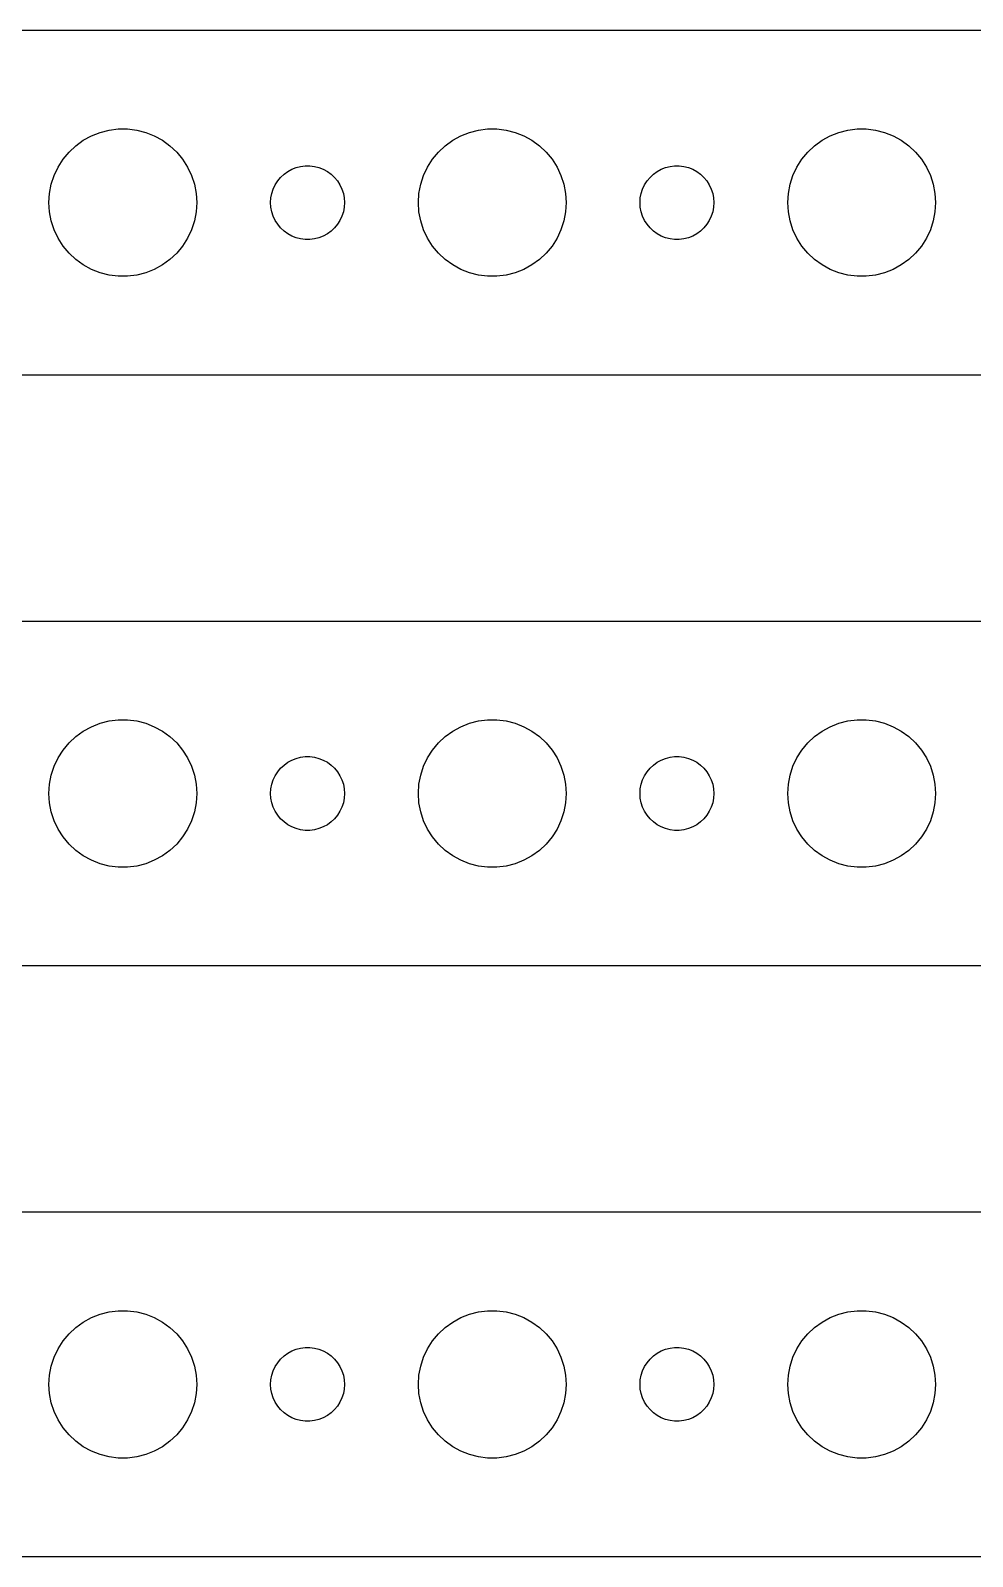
# Model space of a CAD drawing. Header units: metres. Extents: x -150 to 150, y 41 to 103.
# Drawn here: x 33.8 to 72, y 41 to 103 of the extents above; entities that cross this region are included whole.
import ezdxf

# ---------------------------------------------------------------- set-up
doc = ezdxf.new("R2010")
doc.units = ezdxf.units.M

msp = doc.modelspace()

# ---------------------------------------------------------------- linework, layer by layer
for p, q in [((144.814, 102.99), (-144.814, 102.99)), ((35.8925, 98.533), (36.2227, 98.7145)), ((36.2227, 98.7145), (36.5729, 98.8532)), ((36.5729, 98.8532), (36.9379, 98.9469)), ((36.9379, 98.9469), (37.3116, 98.9941)), ((37.3116, 98.9941), (37.6884, 98.9941)), ((37.6884, 98.9941), (38.0621, 98.9469)), ((38.0621, 98.9469), (38.427, 98.8532)), ((38.427, 98.8532), (38.7773, 98.7145)), ((38.7773, 98.7145), (39.1075, 98.533)), ((50.8925, 98.533), (51.2227, 98.7145)), ((51.2227, 98.7145), (51.5729, 98.8532)), ((51.5729, 98.8532), (51.9379, 98.9469)), ((51.9379, 98.9469), (52.3116, 98.9941)), ((52.3116, 98.9941), (52.6884, 98.9941)), ((52.6884, 98.9941), (53.0621, 98.9469)), ((53.0621, 98.9469), (53.427, 98.8532)), ((53.427, 98.8532), (53.7773, 98.7145)), ((53.7773, 98.7145), (54.1075, 98.533)), ((65.8925, 98.533), (66.2227, 98.7145)), ((66.2227, 98.7145), (66.573, 98.8532)), ((66.573, 98.8532), (66.9379, 98.9469)), ((66.9379, 98.9469), (67.3116, 98.9941)), ((67.3116, 98.9941), (67.6884, 98.9941)), ((67.6884, 98.9941), (68.0621, 98.9469)), ((68.0621, 98.9469), (68.427, 98.8532)), ((68.427, 98.8532), (68.7773, 98.7145)), ((68.7773, 98.7145), (69.1075, 98.533)), ((35.0729, 97.7634), (35.3131, 98.0536)), ((35.3131, 98.0536), (35.5877, 98.3115)), ((35.5877, 98.3115), (35.8925, 98.533)), ((39.1075, 98.533), (39.4123, 98.3115)), ((39.4123, 98.3115), (39.6869, 98.0536)), ((39.6869, 98.0536), (39.927, 97.7634)), ((50.0729, 97.7634), (50.3131, 98.0536)), ((50.3131, 98.0536), (50.5877, 98.3115)), ((50.5877, 98.3115), (50.8925, 98.533)), ((54.1075, 98.533), (54.4123, 98.3115)), ((54.4123, 98.3115), (54.6869, 98.0536)), ((54.6869, 98.0536), (54.927, 97.7634)), ((65.073, 97.7634), (65.3131, 98.0536)), ((65.3131, 98.0536), (65.5877, 98.3115)), ((65.5877, 98.3115), (65.8925, 98.533)), ((69.1075, 98.533), (69.4123, 98.3115)), ((69.4123, 98.3115), (69.6869, 98.0536)), ((69.6869, 98.0536), (69.927, 97.7634)), ((34.7107, 97.1044), (34.8711, 97.4453)), ((34.8711, 97.4453), (35.0729, 97.7634)), ((39.927, 97.7634), (40.1289, 97.4453)), ((40.1289, 97.4453), (40.2893, 97.1044)), ((44.1963, 97.2665), (44.3613, 97.3572)), ((44.3613, 97.3572), (44.5365, 97.4266)), ((44.5365, 97.4266), (44.7189, 97.4734)), ((44.7189, 97.4734), (44.9058, 97.497)), ((44.9058, 97.497), (45.0942, 97.497)), ((45.0942, 97.497), (45.2811, 97.4734)), ((45.2811, 97.4734), (45.4635, 97.4266)), ((45.4635, 97.4266), (45.6387, 97.3572)), ((45.6387, 97.3572), (45.8037, 97.2665)), ((49.7107, 97.1044), (49.8711, 97.4453)), ((49.8711, 97.4453), (50.0729, 97.7634)), ((54.927, 97.7634), (55.1289, 97.4453)), ((55.1289, 97.4453), (55.2893, 97.1044)), ((59.1963, 97.2665), (59.3613, 97.3572)), ((59.3613, 97.3572), (59.5365, 97.4266)), ((59.5365, 97.4266), (59.7189, 97.4734)), ((59.7189, 97.4734), (59.9058, 97.497)), ((59.9058, 97.497), (60.0942, 97.497)), ((60.0942, 97.497), (60.2811, 97.4734)), ((60.2811, 97.4734), (60.4635, 97.4266)), ((60.4635, 97.4266), (60.6387, 97.3572)), ((60.6387, 97.3572), (60.8037, 97.2665)), ((64.7107, 97.1044), (64.8711, 97.4453)), ((64.8711, 97.4453), (65.073, 97.7634)), ((69.927, 97.7634), (70.1289, 97.4453)), ((70.1289, 97.4453), (70.2893, 97.1044)), ((34.5237, 96.376), (34.5942, 96.7461)), ((34.5942, 96.7461), (34.7107, 97.1044)), ((40.2893, 97.1044), (40.4057, 96.7461)), ((40.4057, 96.7461), (40.4763, 96.376)), ((43.6053, 96.5522), (43.6855, 96.7226)), ((43.6855, 96.7226), (43.7865, 96.8817)), ((43.7865, 96.8817), (43.9065, 97.0268)), ((43.9065, 97.0268), (44.0439, 97.1558)), ((44.0439, 97.1558), (44.1963, 97.2665)), ((45.8037, 97.2665), (45.9561, 97.1558)), ((45.9561, 97.1558), (46.0934, 97.0268)), ((46.0934, 97.0268), (46.2135, 96.8817)), ((46.2135, 96.8817), (46.3145, 96.7226)), ((46.3145, 96.7226), (46.3947, 96.5522)), ((49.5237, 96.376), (49.5942, 96.7461)), ((49.5942, 96.7461), (49.7107, 97.1044)), ((55.2893, 97.1044), (55.4057, 96.7461)), ((55.4057, 96.7461), (55.4763, 96.376)), ((58.6053, 96.5522), (58.6855, 96.7226)), ((58.6855, 96.7226), (58.7865, 96.8817)), ((58.7865, 96.8817), (58.9065, 97.0268)), ((58.9065, 97.0268), (59.0439, 97.1558)), ((59.0439, 97.1558), (59.1963, 97.2665)), ((60.8037, 97.2665), (60.9561, 97.1558)), ((60.9561, 97.1558), (61.0934, 97.0268)), ((61.0934, 97.0268), (61.2135, 96.8817)), ((61.2135, 96.8817), (61.3145, 96.7226)), ((61.3145, 96.7226), (61.3947, 96.5522)), ((64.5237, 96.376), (64.5943, 96.7461)), ((64.5943, 96.7461), (64.7107, 97.1044)), ((70.2893, 97.1044), (70.4057, 96.7461)), ((70.4057, 96.7461), (70.4763, 96.376)), ((34.5, 96), (34.5237, 96.376)), ((40.4763, 96.376), (40.5, 96)), ((43.5, 96), (43.5118, 96.188)), ((43.5118, 96.188), (43.5471, 96.373)), ((43.5471, 96.373), (43.6053, 96.5522)), ((46.3947, 96.5522), (46.4529, 96.373)), ((46.4529, 96.373), (46.4882, 96.188)), ((46.4882, 96.188), (46.5, 96)), ((49.5, 96), (49.5237, 96.376)), ((55.4763, 96.376), (55.5, 96)), ((58.5, 96), (58.5118, 96.188)), ((58.5118, 96.188), (58.5471, 96.373)), ((58.5471, 96.373), (58.6053, 96.5522)), ((61.3947, 96.5522), (61.4529, 96.373)), ((61.4529, 96.373), (61.4882, 96.188)), ((61.4882, 96.188), (61.5, 96)), ((64.5, 96), (64.5237, 96.376)), ((70.4763, 96.376), (70.5, 96)), ((34.5237, 95.624), (34.5, 96)), ((34.5942, 95.2539), (34.5237, 95.624)), ((40.4763, 95.624), (40.4057, 95.2539)), ((40.5, 96), (40.4763, 95.624)), ((43.5118, 95.812), (43.5, 96)), ((43.5471, 95.627), (43.5118, 95.812)), ((43.6053, 95.4478), (43.5471, 95.627)), ((46.4529, 95.627), (46.3947, 95.4478)), ((46.4882, 95.812), (46.4529, 95.627)), ((46.5, 96), (46.4882, 95.812)), ((49.5237, 95.624), (49.5, 96)), ((49.5942, 95.2539), (49.5237, 95.624)), ((55.4763, 95.624), (55.4057, 95.2539)), ((55.5, 96), (55.4763, 95.624)), ((58.5118, 95.812), (58.5, 96)), ((58.5471, 95.627), (58.5118, 95.812)), ((58.6053, 95.4478), (58.5471, 95.627)), ((61.4529, 95.627), (61.3947, 95.4478)), ((61.4882, 95.812), (61.4529, 95.627)), ((61.5, 96), (61.4882, 95.812)), ((64.5237, 95.624), (64.5, 96)), ((64.5943, 95.2539), (64.5237, 95.624)), ((70.4763, 95.624), (70.4057, 95.2539)), ((70.5, 96), (70.4763, 95.624)), ((34.7107, 94.8956), (34.5942, 95.2539)), ((34.8711, 94.5547), (34.7107, 94.8956)), ((40.2893, 94.8956), (40.1289, 94.5547)), ((40.4057, 95.2539), (40.2893, 94.8956)), ((43.6855, 95.2774), (43.6053, 95.4478)), ((43.7865, 95.1183), (43.6855, 95.2774)), ((43.9065, 94.9732), (43.7865, 95.1183)), ((44.0439, 94.8442), (43.9065, 94.9732)), ((44.1963, 94.7335), (44.0439, 94.8442)), ((45.9561, 94.8442), (45.8037, 94.7335)), ((46.0934, 94.9732), (45.9561, 94.8442)), ((46.2135, 95.1183), (46.0934, 94.9732)), ((46.3145, 95.2774), (46.2135, 95.1183)), ((46.3947, 95.4478), (46.3145, 95.2774)), ((49.7107, 94.8956), (49.5942, 95.2539)), ((49.8711, 94.5547), (49.7107, 94.8956)), ((55.2893, 94.8956), (55.1289, 94.5547)), ((55.4057, 95.2539), (55.2893, 94.8956)), ((58.6855, 95.2774), (58.6053, 95.4478)), ((58.7865, 95.1183), (58.6855, 95.2774)), ((58.9065, 94.9732), (58.7865, 95.1183)), ((59.0439, 94.8442), (58.9065, 94.9732)), ((59.1963, 94.7335), (59.0439, 94.8442)), ((60.9561, 94.8442), (60.8037, 94.7335)), ((61.0934, 94.9732), (60.9561, 94.8442)), ((61.2135, 95.1183), (61.0934, 94.9732)), ((61.3145, 95.2774), (61.2135, 95.1183)), ((61.3947, 95.4478), (61.3145, 95.2774)), ((64.7107, 94.8956), (64.5943, 95.2539)), ((64.8711, 94.5547), (64.7107, 94.8956)), ((70.2893, 94.8956), (70.1289, 94.5547)), ((70.4057, 95.2539), (70.2893, 94.8956)), ((35.0729, 94.2366), (34.8711, 94.5547)), ((35.3131, 93.9464), (35.0729, 94.2366)), ((39.927, 94.2366), (39.6869, 93.9464)), ((40.1289, 94.5547), (39.927, 94.2366)), ((44.3613, 94.6428), (44.1963, 94.7335)), ((44.5365, 94.5734), (44.3613, 94.6428)), ((44.7189, 94.5266), (44.5365, 94.5734)), ((44.9058, 94.503), (44.7189, 94.5266)), ((45.0942, 94.503), (44.9058, 94.503)), ((45.2811, 94.5266), (45.0942, 94.503)), ((45.4635, 94.5734), (45.2811, 94.5266)), ((45.6387, 94.6428), (45.4635, 94.5734)), ((45.8037, 94.7335), (45.6387, 94.6428)), ((50.0729, 94.2366), (49.8711, 94.5547)), ((50.3131, 93.9464), (50.0729, 94.2366)), ((54.927, 94.2366), (54.6869, 93.9464)), ((55.1289, 94.5547), (54.927, 94.2366)), ((59.3613, 94.6428), (59.1963, 94.7335)), ((59.5365, 94.5734), (59.3613, 94.6428)), ((59.7189, 94.5266), (59.5365, 94.5734)), ((59.9058, 94.503), (59.7189, 94.5266)), ((60.0942, 94.503), (59.9058, 94.503)), ((60.2811, 94.5266), (60.0942, 94.503)), ((60.4635, 94.5734), (60.2811, 94.5266)), ((60.6387, 94.6428), (60.4635, 94.5734)), ((60.8037, 94.7335), (60.6387, 94.6428)), ((65.073, 94.2366), (64.8711, 94.5547)), ((65.3131, 93.9464), (65.073, 94.2366)), ((69.927, 94.2366), (69.6869, 93.9464)), ((70.1289, 94.5547), (69.927, 94.2366)), ((35.5877, 93.6885), (35.3131, 93.9464)), ((35.8925, 93.467), (35.5877, 93.6885)), ((39.4123, 93.6885), (39.1075, 93.467)), ((39.6869, 93.9464), (39.4123, 93.6885)), ((50.5877, 93.6885), (50.3131, 93.9464)), ((50.8925, 93.467), (50.5877, 93.6885)), ((54.4123, 93.6885), (54.1075, 93.467)), ((54.6869, 93.9464), (54.4123, 93.6885)), ((65.5877, 93.6885), (65.3131, 93.9464)), ((65.8925, 93.467), (65.5877, 93.6885)), ((69.4123, 93.6885), (69.1075, 93.467)), ((69.6869, 93.9464), (69.4123, 93.6885)), ((36.2227, 93.2855), (35.8925, 93.467)), ((36.5729, 93.1468), (36.2227, 93.2855)), ((36.9379, 93.0531), (36.5729, 93.1468)), ((37.3116, 93.0059), (36.9379, 93.0531)), ((37.6884, 93.0059), (37.3116, 93.0059)), ((38.0621, 93.0531), (37.6884, 93.0059)), ((38.427, 93.1468), (38.0621, 93.0531)), ((38.7773, 93.2855), (38.427, 93.1468)), ((39.1075, 93.467), (38.7773, 93.2855)), ((51.2227, 93.2855), (50.8925, 93.467)), ((51.5729, 93.1468), (51.2227, 93.2855)), ((51.9379, 93.0531), (51.5729, 93.1468)), ((52.3116, 93.0059), (51.9379, 93.0531)), ((52.6884, 93.0059), (52.3116, 93.0059)), ((53.0621, 93.0531), (52.6884, 93.0059)), ((53.427, 93.1468), (53.0621, 93.0531)), ((53.7773, 93.2855), (53.427, 93.1468)), ((54.1075, 93.467), (53.7773, 93.2855)), ((66.2227, 93.2855), (65.8925, 93.467)), ((66.573, 93.1468), (66.2227, 93.2855)), ((66.9379, 93.0531), (66.573, 93.1468)), ((67.3116, 93.0059), (66.9379, 93.0531)), ((67.6884, 93.0059), (67.3116, 93.0059)), ((68.0621, 93.0531), (67.6884, 93.0059)), ((68.427, 93.1468), (68.0621, 93.0531)), ((68.7773, 93.2855), (68.427, 93.1468)), ((69.1075, 93.467), (68.7773, 93.2855)), ((-144.814, 89.0099), (144.814, 89.0099)), ((144.814, 78.9901), (-144.814, 78.9901)), ((35.5877, 74.3115), (35.8925, 74.533)), ((35.8925, 74.533), (36.2227, 74.7145)), ((36.2227, 74.7145), (36.5729, 74.8532)), ((36.5729, 74.8532), (36.9379, 74.9469)), ((36.9379, 74.9469), (37.3116, 74.9941)), ((37.3116, 74.9941), (37.6884, 74.9941)), ((37.6884, 74.9941), (38.0621, 74.9469)), ((38.0621, 74.9469), (38.427, 74.8532)), ((38.427, 74.8532), (38.7773, 74.7145)), ((38.7773, 74.7145), (39.1075, 74.533)), ((39.1075, 74.533), (39.4123, 74.3115)), ((50.5877, 74.3115), (50.8925, 74.533)), ((50.8925, 74.533), (51.2227, 74.7145)), ((51.2227, 74.7145), (51.5729, 74.8532)), ((51.5729, 74.8532), (51.9379, 74.9469)), ((51.9379, 74.9469), (52.3116, 74.9941)), ((52.3116, 74.9941), (52.6884, 74.9941)), ((52.6884, 74.9941), (53.0621, 74.9469)), ((53.0621, 74.9469), (53.427, 74.8532)), ((53.427, 74.8532), (53.7773, 74.7145)), ((53.7773, 74.7145), (54.1075, 74.533)), ((54.1075, 74.533), (54.4123, 74.3115)), ((65.5877, 74.3115), (65.8925, 74.533)), ((65.8925, 74.533), (66.2227, 74.7145)), ((66.2227, 74.7145), (66.573, 74.8532)), ((66.573, 74.8532), (66.9379, 74.9469)), ((66.9379, 74.9469), (67.3116, 74.9941)), ((67.3116, 74.9941), (67.6884, 74.9941)), ((67.6884, 74.9941), (68.0621, 74.9469)), ((68.0621, 74.9469), (68.427, 74.8532)), ((68.427, 74.8532), (68.7773, 74.7145)), ((68.7773, 74.7145), (69.1075, 74.533)), ((69.1075, 74.533), (69.4123, 74.3115)), ((34.8711, 73.4453), (35.0729, 73.7634)), ((35.0729, 73.7634), (35.3131, 74.0536)), ((35.3131, 74.0536), (35.5877, 74.3115)), ((39.4123, 74.3115), (39.6869, 74.0536)), ((39.6869, 74.0536), (39.927, 73.7634)), ((39.927, 73.7634), (40.1289, 73.4453)), ((49.8711, 73.4453), (50.0729, 73.7634)), ((50.0729, 73.7634), (50.3131, 74.0536)), ((50.3131, 74.0536), (50.5877, 74.3115)), ((54.4123, 74.3115), (54.6869, 74.0536)), ((54.6869, 74.0536), (54.927, 73.7634)), ((54.927, 73.7634), (55.1289, 73.4453)), ((64.8711, 73.4453), (65.073, 73.7634)), ((65.073, 73.7634), (65.3131, 74.0536)), ((65.3131, 74.0536), (65.5877, 74.3115)), ((69.4123, 74.3115), (69.6869, 74.0536)), ((69.6869, 74.0536), (69.927, 73.7634)), ((69.927, 73.7634), (70.1289, 73.4453)), ((34.7107, 73.1044), (34.8711, 73.4453)), ((40.1289, 73.4453), (40.2893, 73.1044)), ((43.9065, 73.0268), (44.0439, 73.1558)), ((44.0439, 73.1558), (44.1963, 73.2665)), ((44.1963, 73.2665), (44.3613, 73.3572)), ((44.3613, 73.3572), (44.5365, 73.4266)), ((44.5365, 73.4266), (44.7189, 73.4734)), ((44.7189, 73.4734), (44.9058, 73.497)), ((44.9058, 73.497), (45.0942, 73.497)), ((45.0942, 73.497), (45.2811, 73.4734)), ((45.2811, 73.4734), (45.4635, 73.4266)), ((45.4635, 73.4266), (45.6387, 73.3572)), ((45.6387, 73.3572), (45.8037, 73.2665)), ((45.8037, 73.2665), (45.9561, 73.1558)), ((45.9561, 73.1558), (46.0934, 73.0268)), ((49.7107, 73.1044), (49.8711, 73.4453)), ((55.1289, 73.4453), (55.2893, 73.1044)), ((58.9065, 73.0268), (59.0439, 73.1558)), ((59.0439, 73.1558), (59.1963, 73.2665)), ((59.1963, 73.2665), (59.3613, 73.3572)), ((59.3613, 73.3572), (59.5365, 73.4266)), ((59.5365, 73.4266), (59.7189, 73.4734)), ((59.7189, 73.4734), (59.9058, 73.497)), ((59.9058, 73.497), (60.0942, 73.497)), ((60.0942, 73.497), (60.2811, 73.4734)), ((60.2811, 73.4734), (60.4635, 73.4266)), ((60.4635, 73.4266), (60.6387, 73.3572)), ((60.6387, 73.3572), (60.8037, 73.2665)), ((60.8037, 73.2665), (60.9561, 73.1558)), ((60.9561, 73.1558), (61.0934, 73.0268)), ((64.7107, 73.1044), (64.8711, 73.4453)), ((70.1289, 73.4453), (70.2893, 73.1044)), ((34.5237, 72.376), (34.5942, 72.7461)), ((34.5942, 72.7461), (34.7107, 73.1044)), ((40.2893, 73.1044), (40.4057, 72.7461)), ((40.4057, 72.7461), (40.4763, 72.376)), ((43.5471, 72.373), (43.6053, 72.5522)), ((43.6053, 72.5522), (43.6855, 72.7226)), ((43.6855, 72.7226), (43.7865, 72.8817)), ((43.7865, 72.8817), (43.9065, 73.0268)), ((46.0934, 73.0268), (46.2135, 72.8817)), ((46.2135, 72.8817), (46.3145, 72.7226)), ((46.3145, 72.7226), (46.3947, 72.5522)), ((46.3947, 72.5522), (46.4529, 72.373)), ((49.5237, 72.376), (49.5942, 72.7461)), ((49.5942, 72.7461), (49.7107, 73.1044)), ((55.2893, 73.1044), (55.4057, 72.7461)), ((55.4057, 72.7461), (55.4763, 72.376)), ((58.5471, 72.373), (58.6053, 72.5522)), ((58.6053, 72.5522), (58.6855, 72.7226)), ((58.6855, 72.7226), (58.7865, 72.8817)), ((58.7865, 72.8817), (58.9065, 73.0268)), ((61.0934, 73.0268), (61.2135, 72.8817)), ((61.2135, 72.8817), (61.3145, 72.7226)), ((61.3145, 72.7226), (61.3947, 72.5522)), ((61.3947, 72.5522), (61.4529, 72.373)), ((64.5237, 72.376), (64.5943, 72.7461)), ((64.5943, 72.7461), (64.7107, 73.1044)), ((70.2893, 73.1044), (70.4057, 72.7461)), ((70.4057, 72.7461), (70.4763, 72.376)), ((34.5, 72), (34.5237, 72.376)), ((34.5237, 71.624), (34.5, 72)), ((40.4763, 72.376), (40.5, 72)), ((40.5, 72), (40.4763, 71.624)), ((43.5, 72), (43.5118, 72.188)), ((43.5118, 71.812), (43.5, 72)), ((43.5118, 72.188), (43.5471, 72.373)), ((46.4529, 72.373), (46.4882, 72.188)), ((46.4882, 72.188), (46.5, 72)), ((46.5, 72), (46.4882, 71.812)), ((49.5, 72), (49.5237, 72.376)), ((49.5237, 71.624), (49.5, 72)), ((55.4763, 72.376), (55.5, 72)), ((55.5, 72), (55.4763, 71.624)), ((58.5, 72), (58.5118, 72.188)), ((58.5118, 71.812), (58.5, 72)), ((58.5118, 72.188), (58.5471, 72.373)), ((61.4529, 72.373), (61.4882, 72.188)), ((61.4882, 72.188), (61.5, 72)), ((61.5, 72), (61.4882, 71.812)), ((64.5, 72), (64.5237, 72.376)), ((64.5237, 71.624), (64.5, 72)), ((70.4763, 72.376), (70.5, 72)), ((70.5, 72), (70.4763, 71.624)), ((34.5942, 71.2539), (34.5237, 71.624)), ((40.4763, 71.624), (40.4057, 71.2539)), ((43.5471, 71.627), (43.5118, 71.812)), ((43.6053, 71.4478), (43.5471, 71.627)), ((43.6855, 71.2774), (43.6053, 71.4478)), ((43.7865, 71.1183), (43.6855, 71.2774)), ((46.3145, 71.2774), (46.2135, 71.1183)), ((46.3947, 71.4478), (46.3145, 71.2774)), ((46.4529, 71.627), (46.3947, 71.4478)), ((46.4882, 71.812), (46.4529, 71.627)), ((49.5942, 71.2539), (49.5237, 71.624)), ((55.4763, 71.624), (55.4057, 71.2539)), ((58.5471, 71.627), (58.5118, 71.812)), ((58.6053, 71.4478), (58.5471, 71.627)), ((58.6855, 71.2774), (58.6053, 71.4478)), ((58.7865, 71.1183), (58.6855, 71.2774)), ((61.3145, 71.2774), (61.2135, 71.1183)), ((61.3947, 71.4478), (61.3145, 71.2774)), ((61.4529, 71.627), (61.3947, 71.4478)), ((61.4882, 71.812), (61.4529, 71.627)), ((64.5943, 71.2539), (64.5237, 71.624)), ((70.4763, 71.624), (70.4057, 71.2539)), ((34.7107, 70.8956), (34.5942, 71.2539)), ((34.8711, 70.5547), (34.7107, 70.8956)), ((40.2893, 70.8956), (40.1289, 70.5547)), ((40.4057, 71.2539), (40.2893, 70.8956)), ((43.9065, 70.9732), (43.7865, 71.1183)), ((44.0439, 70.8442), (43.9065, 70.9732)), ((44.1963, 70.7335), (44.0439, 70.8442)), ((44.3613, 70.6428), (44.1963, 70.7335)), ((45.8037, 70.7335), (45.6387, 70.6428)), ((45.9561, 70.8442), (45.8037, 70.7335)), ((46.0934, 70.9732), (45.9561, 70.8442)), ((46.2135, 71.1183), (46.0934, 70.9732)), ((49.7107, 70.8956), (49.5942, 71.2539)), ((49.8711, 70.5547), (49.7107, 70.8956)), ((55.2893, 70.8956), (55.1289, 70.5547)), ((55.4057, 71.2539), (55.2893, 70.8956)), ((58.9065, 70.9732), (58.7865, 71.1183)), ((59.0439, 70.8442), (58.9065, 70.9732)), ((59.1963, 70.7335), (59.0439, 70.8442)), ((59.3613, 70.6428), (59.1963, 70.7335)), ((60.8037, 70.7335), (60.6387, 70.6428)), ((60.9561, 70.8442), (60.8037, 70.7335)), ((61.0934, 70.9732), (60.9561, 70.8442)), ((61.2135, 71.1183), (61.0934, 70.9732)), ((64.7107, 70.8956), (64.5943, 71.2539)), ((64.8711, 70.5547), (64.7107, 70.8956)), ((70.2893, 70.8956), (70.1289, 70.5547)), ((70.4057, 71.2539), (70.2893, 70.8956)), ((35.0729, 70.2366), (34.8711, 70.5547)), ((35.3131, 69.9464), (35.0729, 70.2366)), ((39.927, 70.2366), (39.6869, 69.9464)), ((40.1289, 70.5547), (39.927, 70.2366)), ((44.5365, 70.5734), (44.3613, 70.6428)), ((44.7189, 70.5266), (44.5365, 70.5734)), ((44.9058, 70.503), (44.7189, 70.5266)), ((45.0942, 70.503), (44.9058, 70.503)), ((45.2811, 70.5266), (45.0942, 70.503)), ((45.4635, 70.5734), (45.2811, 70.5266)), ((45.6387, 70.6428), (45.4635, 70.5734)), ((50.0729, 70.2366), (49.8711, 70.5547)), ((50.3131, 69.9464), (50.0729, 70.2366)), ((54.927, 70.2366), (54.6869, 69.9464)), ((55.1289, 70.5547), (54.927, 70.2366)), ((59.5365, 70.5734), (59.3613, 70.6428)), ((59.7189, 70.5266), (59.5365, 70.5734)), ((59.9058, 70.503), (59.7189, 70.5266)), ((60.0942, 70.503), (59.9058, 70.503)), ((60.2811, 70.5266), (60.0942, 70.503)), ((60.4635, 70.5734), (60.2811, 70.5266)), ((60.6387, 70.6428), (60.4635, 70.5734)), ((65.073, 70.2366), (64.8711, 70.5547)), ((65.3131, 69.9464), (65.073, 70.2366)), ((69.927, 70.2366), (69.6869, 69.9464)), ((70.1289, 70.5547), (69.927, 70.2366)), ((35.5877, 69.6885), (35.3131, 69.9464)), ((35.8925, 69.467), (35.5877, 69.6885)), ((36.2227, 69.2855), (35.8925, 69.467)), ((39.1075, 69.467), (38.7773, 69.2855)), ((39.4123, 69.6885), (39.1075, 69.467)), ((39.6869, 69.9464), (39.4123, 69.6885)), ((50.5877, 69.6885), (50.3131, 69.9464)), ((50.8925, 69.467), (50.5877, 69.6885)), ((51.2227, 69.2855), (50.8925, 69.467)), ((54.1075, 69.467), (53.7773, 69.2855)), ((54.4123, 69.6885), (54.1075, 69.467)), ((54.6869, 69.9464), (54.4123, 69.6885)), ((65.5877, 69.6885), (65.3131, 69.9464)), ((65.8925, 69.467), (65.5877, 69.6885)), ((66.2227, 69.2855), (65.8925, 69.467)), ((69.1075, 69.467), (68.7773, 69.2855)), ((69.4123, 69.6885), (69.1075, 69.467)), ((69.6869, 69.9464), (69.4123, 69.6885)), ((36.5729, 69.1468), (36.2227, 69.2855)), ((36.9379, 69.0531), (36.5729, 69.1468)), ((37.3116, 69.0059), (36.9379, 69.0531)), ((37.6884, 69.0059), (37.3116, 69.0059)), ((38.0621, 69.0531), (37.6884, 69.0059)), ((38.427, 69.1468), (38.0621, 69.0531)), ((38.7773, 69.2855), (38.427, 69.1468)), ((51.5729, 69.1468), (51.2227, 69.2855)), ((51.9379, 69.0531), (51.5729, 69.1468)), ((52.3116, 69.0059), (51.9379, 69.0531)), ((52.6884, 69.0059), (52.3116, 69.0059)), ((53.0621, 69.0531), (52.6884, 69.0059)), ((53.427, 69.1468), (53.0621, 69.0531)), ((53.7773, 69.2855), (53.427, 69.1468)), ((66.573, 69.1468), (66.2227, 69.2855)), ((66.9379, 69.0531), (66.573, 69.1468)), ((67.3116, 69.0059), (66.9379, 69.0531)), ((67.6884, 69.0059), (67.3116, 69.0059)), ((68.0621, 69.0531), (67.6884, 69.0059)), ((68.427, 69.1468), (68.0621, 69.0531)), ((68.7773, 69.2855), (68.427, 69.1468)), ((-144.814, 65.0099), (144.814, 65.0099)), ((144.814, 54.9901), (-144.814, 54.9901)), ((36.2227, 50.7145), (36.5729, 50.8532)), ((36.5729, 50.8532), (36.9379, 50.9469)), ((36.9379, 50.9469), (37.3116, 50.9941)), ((37.3116, 50.9941), (37.6884, 50.9941)), ((37.6884, 50.9941), (38.0621, 50.9469)), ((38.0621, 50.9469), (38.427, 50.8532)), ((38.427, 50.8532), (38.7773, 50.7145)), ((51.2227, 50.7145), (51.5729, 50.8532)), ((51.5729, 50.8532), (51.9379, 50.9469)), ((51.9379, 50.9469), (52.3116, 50.9941)), ((52.3116, 50.9941), (52.6884, 50.9941)), ((52.6884, 50.9941), (53.0621, 50.9469)), ((53.0621, 50.9469), (53.427, 50.8532)), ((53.427, 50.8532), (53.7773, 50.7145)), ((66.2227, 50.7145), (66.573, 50.8532)), ((66.573, 50.8532), (66.9379, 50.9469)), ((66.9379, 50.9469), (67.3116, 50.9941)), ((67.3116, 50.9941), (67.6884, 50.9941)), ((67.6884, 50.9941), (68.0621, 50.9469)), ((68.0621, 50.9469), (68.427, 50.8532)), ((68.427, 50.8532), (68.7773, 50.7145)), ((35.3131, 50.0536), (35.5877, 50.3115)), ((35.5877, 50.3115), (35.8925, 50.533)), ((35.8925, 50.533), (36.2227, 50.7145)), ((38.7773, 50.7145), (39.1075, 50.533)), ((39.1075, 50.533), (39.4123, 50.3115)), ((39.4123, 50.3115), (39.6869, 50.0536)), ((50.3131, 50.0536), (50.5877, 50.3115)), ((50.5877, 50.3115), (50.8925, 50.533)), ((50.8925, 50.533), (51.2227, 50.7145)), ((53.7773, 50.7145), (54.1075, 50.533)), ((54.1075, 50.533), (54.4123, 50.3115)), ((54.4123, 50.3115), (54.6869, 50.0536)), ((65.3131, 50.0536), (65.5877, 50.3115)), ((65.5877, 50.3115), (65.8925, 50.533)), ((65.8925, 50.533), (66.2227, 50.7145)), ((68.7773, 50.7145), (69.1075, 50.533)), ((69.1075, 50.533), (69.4123, 50.3115)), ((69.4123, 50.3115), (69.6869, 50.0536)), ((34.8711, 49.4453), (35.0729, 49.7634)), ((35.0729, 49.7634), (35.3131, 50.0536)), ((39.6869, 50.0536), (39.927, 49.7634)), ((39.927, 49.7634), (40.1289, 49.4453)), ((49.8711, 49.4453), (50.0729, 49.7634)), ((50.0729, 49.7634), (50.3131, 50.0536)), ((54.6869, 50.0536), (54.927, 49.7634)), ((54.927, 49.7634), (55.1289, 49.4453)), ((64.8711, 49.4453), (65.073, 49.7634)), ((65.073, 49.7634), (65.3131, 50.0536)), ((69.6869, 50.0536), (69.927, 49.7634)), ((69.927, 49.7634), (70.1289, 49.4453)), ((34.5942, 48.7461), (34.7107, 49.1044)), ((34.7107, 49.1044), (34.8711, 49.4453)), ((40.1289, 49.4453), (40.2893, 49.1044)), ((40.2893, 49.1044), (40.4057, 48.7461)), ((43.7865, 48.8817), (43.9065, 49.0268)), ((43.9065, 49.0268), (44.0439, 49.1558)), ((44.0439, 49.1558), (44.1963, 49.2665)), ((44.1963, 49.2665), (44.3613, 49.3572)), ((44.3613, 49.3572), (44.5365, 49.4266)), ((44.5365, 49.4266), (44.7189, 49.4734)), ((44.7189, 49.4734), (44.9058, 49.497)), ((44.9058, 49.497), (45.0942, 49.497)), ((45.0942, 49.497), (45.2811, 49.4734)), ((45.2811, 49.4734), (45.4635, 49.4266)), ((45.4635, 49.4266), (45.6387, 49.3572)), ((45.6387, 49.3572), (45.8037, 49.2665)), ((45.8037, 49.2665), (45.9561, 49.1558)), ((45.9561, 49.1558), (46.0934, 49.0268)), ((46.0934, 49.0268), (46.2135, 48.8817)), ((49.5942, 48.7461), (49.7107, 49.1044)), ((49.7107, 49.1044), (49.8711, 49.4453)), ((55.1289, 49.4453), (55.2893, 49.1044)), ((55.2893, 49.1044), (55.4057, 48.7461)), ((58.7865, 48.8817), (58.9065, 49.0268)), ((58.9065, 49.0268), (59.0439, 49.1558)), ((59.0439, 49.1558), (59.1963, 49.2665)), ((59.1963, 49.2665), (59.3613, 49.3572)), ((59.3613, 49.3572), (59.5365, 49.4266)), ((59.5365, 49.4266), (59.7189, 49.4734)), ((59.7189, 49.4734), (59.9058, 49.497)), ((59.9058, 49.497), (60.0942, 49.497)), ((60.0942, 49.497), (60.2811, 49.4734)), ((60.2811, 49.4734), (60.4635, 49.4266)), ((60.4635, 49.4266), (60.6387, 49.3572)), ((60.6387, 49.3572), (60.8037, 49.2665)), ((60.8037, 49.2665), (60.9561, 49.1558)), ((60.9561, 49.1558), (61.0934, 49.0268)), ((61.0934, 49.0268), (61.2135, 48.8817)), ((64.5943, 48.7461), (64.7107, 49.1044)), ((64.7107, 49.1044), (64.8711, 49.4453)), ((70.1289, 49.4453), (70.2893, 49.1044)), ((70.2893, 49.1044), (70.4057, 48.7461)), ((34.5, 48), (34.5237, 48.376)), ((34.5237, 48.376), (34.5942, 48.7461)), ((40.4057, 48.7461), (40.4763, 48.376)), ((40.4763, 48.376), (40.5, 48)), ((43.5118, 48.188), (43.5471, 48.373)), ((43.5471, 48.373), (43.6053, 48.5522)), ((43.6053, 48.5522), (43.6855, 48.7226)), ((43.6855, 48.7226), (43.7865, 48.8817)), ((46.2135, 48.8817), (46.3145, 48.7226)), ((46.3145, 48.7226), (46.3947, 48.5522)), ((46.3947, 48.5522), (46.4529, 48.373)), ((46.4529, 48.373), (46.4882, 48.188)), ((49.5, 48), (49.5237, 48.376)), ((49.5237, 48.376), (49.5942, 48.7461)), ((55.4057, 48.7461), (55.4763, 48.376)), ((55.4763, 48.376), (55.5, 48)), ((58.5118, 48.188), (58.5471, 48.373)), ((58.5471, 48.373), (58.6053, 48.5522)), ((58.6053, 48.5522), (58.6855, 48.7226)), ((58.6855, 48.7226), (58.7865, 48.8817)), ((61.2135, 48.8817), (61.3145, 48.7226)), ((61.3145, 48.7226), (61.3947, 48.5522)), ((61.3947, 48.5522), (61.4529, 48.373)), ((61.4529, 48.373), (61.4882, 48.188)), ((64.5, 48), (64.5237, 48.376)), ((64.5237, 48.376), (64.5943, 48.7461)), ((70.4057, 48.7461), (70.4763, 48.376)), ((70.4763, 48.376), (70.5, 48)), ((34.5237, 47.624), (34.5, 48)), ((40.5, 48), (40.4763, 47.624)), ((43.5, 48), (43.5118, 48.188)), ((43.5118, 47.812), (43.5, 48)), ((43.5471, 47.627), (43.5118, 47.812)), ((46.4882, 47.812), (46.4529, 47.627)), ((46.4882, 48.188), (46.5, 48)), ((46.5, 48), (46.4882, 47.812)), ((49.5237, 47.624), (49.5, 48)), ((55.5, 48), (55.4763, 47.624)), ((58.5, 48), (58.5118, 48.188)), ((58.5118, 47.812), (58.5, 48)), ((58.5471, 47.627), (58.5118, 47.812)), ((61.4882, 47.812), (61.4529, 47.627)), ((61.4882, 48.188), (61.5, 48)), ((61.5, 48), (61.4882, 47.812)), ((64.5237, 47.624), (64.5, 48)), ((70.5, 48), (70.4763, 47.624)), ((34.5942, 47.2539), (34.5237, 47.624)), ((34.7107, 46.8956), (34.5942, 47.2539)), ((40.4057, 47.2539), (40.2893, 46.8956)), ((40.4763, 47.624), (40.4057, 47.2539)), ((43.6053, 47.4478), (43.5471, 47.627)), ((43.6855, 47.2774), (43.6053, 47.4478)), ((43.7865, 47.1183), (43.6855, 47.2774)), ((43.9065, 46.9732), (43.7865, 47.1183)), ((46.2135, 47.1183), (46.0934, 46.9732)), ((46.3145, 47.2774), (46.2135, 47.1183)), ((46.3947, 47.4478), (46.3145, 47.2774)), ((46.4529, 47.627), (46.3947, 47.4478)), ((49.5942, 47.2539), (49.5237, 47.624)), ((49.7107, 46.8956), (49.5942, 47.2539)), ((55.4057, 47.2539), (55.2893, 46.8956)), ((55.4763, 47.624), (55.4057, 47.2539)), ((58.6053, 47.4478), (58.5471, 47.627)), ((58.6855, 47.2774), (58.6053, 47.4478)), ((58.7865, 47.1183), (58.6855, 47.2774)), ((58.9065, 46.9732), (58.7865, 47.1183)), ((61.2135, 47.1183), (61.0934, 46.9732)), ((61.3145, 47.2774), (61.2135, 47.1183)), ((61.3947, 47.4478), (61.3145, 47.2774)), ((61.4529, 47.627), (61.3947, 47.4478)), ((64.5943, 47.2539), (64.5237, 47.624)), ((64.7107, 46.8956), (64.5943, 47.2539)), ((70.4057, 47.2539), (70.2893, 46.8956)), ((70.4763, 47.624), (70.4057, 47.2539)), ((34.8711, 46.5547), (34.7107, 46.8956)), ((35.0729, 46.2366), (34.8711, 46.5547)), ((40.1289, 46.5547), (39.927, 46.2366)), ((40.2893, 46.8956), (40.1289, 46.5547)), ((44.0439, 46.8442), (43.9065, 46.9732)), ((44.1963, 46.7335), (44.0439, 46.8442)), ((44.3613, 46.6428), (44.1963, 46.7335)), ((44.5365, 46.5734), (44.3613, 46.6428)), ((44.7189, 46.5266), (44.5365, 46.5734)), ((44.9058, 46.503), (44.7189, 46.5266)), ((45.0942, 46.503), (44.9058, 46.503)), ((45.2811, 46.5266), (45.0942, 46.503)), ((45.4635, 46.5734), (45.2811, 46.5266)), ((45.6387, 46.6428), (45.4635, 46.5734)), ((45.8037, 46.7335), (45.6387, 46.6428)), ((45.9561, 46.8442), (45.8037, 46.7335)), ((46.0934, 46.9732), (45.9561, 46.8442)), ((49.8711, 46.5547), (49.7107, 46.8956)), ((50.0729, 46.2366), (49.8711, 46.5547)), ((55.1289, 46.5547), (54.927, 46.2366)), ((55.2893, 46.8956), (55.1289, 46.5547)), ((59.0439, 46.8442), (58.9065, 46.9732)), ((59.1963, 46.7335), (59.0439, 46.8442)), ((59.3613, 46.6428), (59.1963, 46.7335)), ((59.5365, 46.5734), (59.3613, 46.6428)), ((59.7189, 46.5266), (59.5365, 46.5734)), ((59.9058, 46.503), (59.7189, 46.5266)), ((60.0942, 46.503), (59.9058, 46.503)), ((60.2811, 46.5266), (60.0942, 46.503)), ((60.4635, 46.5734), (60.2811, 46.5266)), ((60.6387, 46.6428), (60.4635, 46.5734)), ((60.8037, 46.7335), (60.6387, 46.6428)), ((60.9561, 46.8442), (60.8037, 46.7335)), ((61.0934, 46.9732), (60.9561, 46.8442)), ((64.8711, 46.5547), (64.7107, 46.8956)), ((65.073, 46.2366), (64.8711, 46.5547)), ((70.1289, 46.5547), (69.927, 46.2366)), ((70.2893, 46.8956), (70.1289, 46.5547)), ((35.3131, 45.9464), (35.0729, 46.2366)), ((35.5877, 45.6885), (35.3131, 45.9464)), ((39.6869, 45.9464), (39.4123, 45.6885)), ((39.927, 46.2366), (39.6869, 45.9464)), ((50.3131, 45.9464), (50.0729, 46.2366)), ((50.5877, 45.6885), (50.3131, 45.9464)), ((54.6869, 45.9464), (54.4123, 45.6885)), ((54.927, 46.2366), (54.6869, 45.9464)), ((65.3131, 45.9464), (65.073, 46.2366)), ((65.5877, 45.6885), (65.3131, 45.9464)), ((69.6869, 45.9464), (69.4123, 45.6885)), ((69.927, 46.2366), (69.6869, 45.9464)), ((35.8925, 45.467), (35.5877, 45.6885)), ((36.2227, 45.2855), (35.8925, 45.467)), ((36.5729, 45.1468), (36.2227, 45.2855)), ((38.7773, 45.2855), (38.427, 45.1468)), ((39.1075, 45.467), (38.7773, 45.2855)), ((39.4123, 45.6885), (39.1075, 45.467)), ((50.8925, 45.467), (50.5877, 45.6885)), ((51.2227, 45.2855), (50.8925, 45.467)), ((51.5729, 45.1468), (51.2227, 45.2855)), ((53.7773, 45.2855), (53.427, 45.1468)), ((54.1075, 45.467), (53.7773, 45.2855)), ((54.4123, 45.6885), (54.1075, 45.467)), ((65.8925, 45.467), (65.5877, 45.6885)), ((66.2227, 45.2855), (65.8925, 45.467)), ((66.573, 45.1468), (66.2227, 45.2855)), ((68.7773, 45.2855), (68.427, 45.1468)), ((69.1075, 45.467), (68.7773, 45.2855)), ((69.4123, 45.6885), (69.1075, 45.467)), ((36.9379, 45.0531), (36.5729, 45.1468)), ((37.3116, 45.0059), (36.9379, 45.0531)), ((37.6884, 45.0059), (37.3116, 45.0059)), ((38.0621, 45.0531), (37.6884, 45.0059)), ((38.427, 45.1468), (38.0621, 45.0531)), ((51.9379, 45.0531), (51.5729, 45.1468)), ((52.3116, 45.0059), (51.9379, 45.0531)), ((52.6884, 45.0059), (52.3116, 45.0059)), ((53.0621, 45.0531), (52.6884, 45.0059)), ((53.427, 45.1468), (53.0621, 45.0531)), ((66.9379, 45.0531), (66.573, 45.1468)), ((67.3116, 45.0059), (66.9379, 45.0531)), ((67.6884, 45.0059), (67.3116, 45.0059)), ((68.0621, 45.0531), (67.6884, 45.0059)), ((68.427, 45.1468), (68.0621, 45.0531)), ((-144.814, 41.0099), (144.814, 41.0099))]:
    msp.add_line(p, q)

doc.saveas('drawing.dxf')
